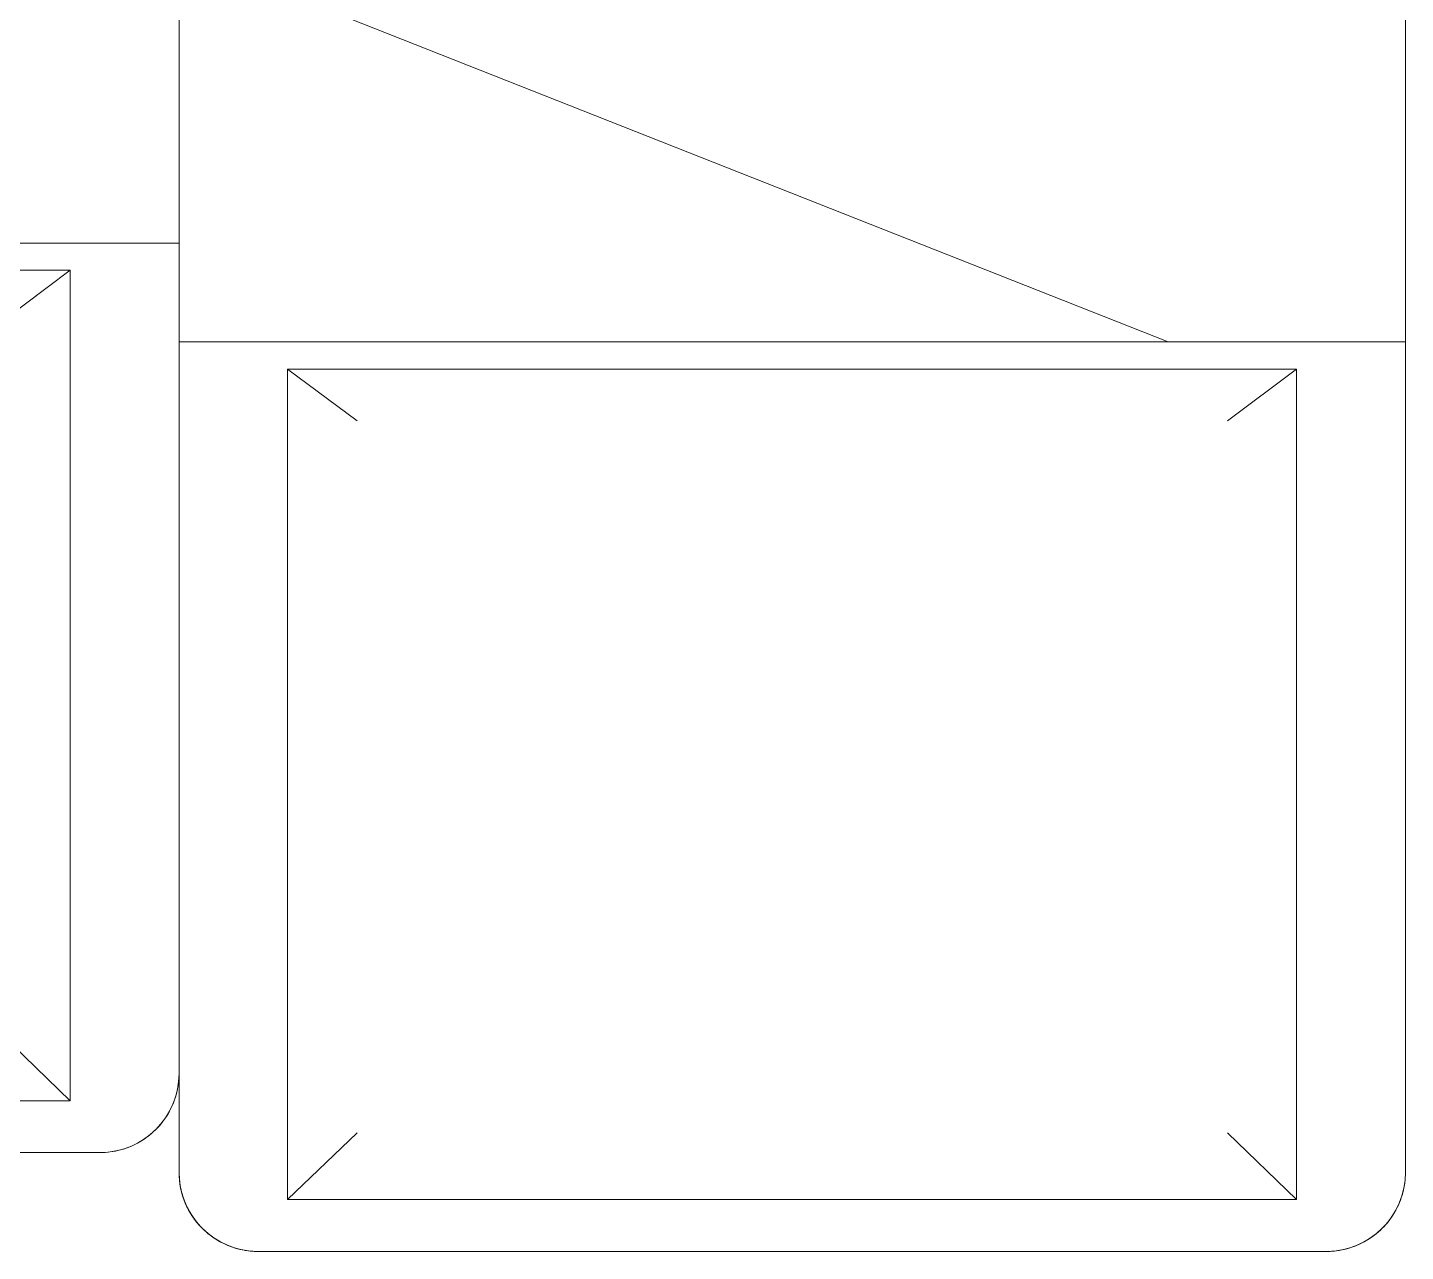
# Model space of a CAD drawing. Header units: millimetres. Extents: x 81382 to 274764, y -8553 to 29000.
# Drawn here: x 123497 to 124194, y 2730 to 3349 of the extents above; entities that cross this region are included whole.
import ezdxf

# ---------------------------------------------------------------- set-up
doc = ezdxf.new("R2010")
doc.units = ezdxf.units.MM
doc.layers.add('I-FURN-1', color=7, linetype='Continuous', lineweight=9, true_color=0xf0f0f0)

# ---------------------------------------------------------------- blocks, each defined once
blk = doc.blocks.new('Bed - Small Sizes - 1_118-V39-План размещения напольных электротехнических лючков и розеток 3 этажа в осях 23-33')
at = {"layer": 'I-FURN-1'}
for p, q in [((247.33, 0), (-292.67, 0)), ((-292.67, 0), (247.33, 0)), ((247.33, 0), (-292.67, 0)), ((-292.67, 0), (247.33, 0)), ((-277.54, -26.21), (-242.67, -60)), ((232.46, -26.21), (-277.54, -26.21)), ((-277.54, -26.21), (-277.54, -446.21)), ((232.46, -26.21), (-277.54, -26.21)), ((-277.54, -26.21), (-277.54, -446.21)), ((232.46, -26.21), (197.33, -60)), ((232.46, -446.21), (232.46, -26.21)), ((232.46, -446.21), (232.46, -26.21)), ((-332.67, -40), (-332.67, -460)), ((-332.67, -460), (-332.67, -40)), ((-332.67, -40), (-332.67, -460)), ((-332.67, -460), (-332.67, -40)), ((287.33, -460), (287.33, -40)), ((287.33, -40), (287.33, -90)), ((287.33, -90), (287.33, -40)), ((287.33, -40), (287.33, -90)), ((287.33, -90), (287.33, -460)), ((287.33, -510), (287.33, -90)), ((287.33, -90), (287.33, -510)), ((-277.54, -446.21), (-242.67, -420)), ((232.46, -446.21), (197.33, -420)), ((-277.54, -446.21), (232.46, -446.21)), ((-277.54, -446.21), (232.46, -446.21)), ((-332.67, -460), (-212.67, -460)), ((-212.67, -460), (-332.67, -460)), ((-332.67, -460), (-332.67, -1510)), ((-332.67, -1510), (-332.67, -460)), ((-332.67, -460), (-212.67, -460)), ((-212.67, -460), (287.33, -460)), ((287.33, -460), (-212.67, -460)), ((287.33, -460), (-212.67, -460)), ((-212.67, -460), (287.33, -657.68)), ((287.33, -657.68), (-212.67, -460)), ((-212.67, -460), (287.33, -460)), ((-212.67, -460), (287.33, -657.68)), ((-212.67, -460), (287.33, -460)), ((287.33, -657.68), (287.33, -460)), ((287.33, -460), (287.33, -510)), ((287.33, -510), (287.33, -657.68)), ((287.33, -657.68), (287.33, -510)), ((287.33, -510), (287.33, -657.68))]:
    blk.add_line(p, q, dxfattribs=at)
for centre, start, end in [((-292.67, -40), 90, 180), ((-292.67, -40), 90, 105), ((247.33, -40), 360, 90), ((247.33, -40), 45, 90), ((-292.67, -40), 90, 180), ((-292.67, -40), 90, 135), ((-292.67, -40), 120, 135), ((-292.67, -40), 105, 120), ((247.33, -40), 75, 90), ((247.33, -40), 0, 90), ((247.33, -40), 0, 75), ((-292.67, -40), 135, 165), ((-292.67, -40), 135, 150), ((247.33, -40), 0, 45), ((-292.67, -40), 150, 165), ((-292.67, -40), 165, 180), ((-292.67, -40), 165, 180)]:
    blk.add_arc(centre, 40, start, end, dxfattribs=at)
blk = doc.blocks.new('Bed - Small Sizes - Single 5-V40-План размещения напольных электротехнических лючков и розеток 3 этажа в осях 23-33')
at = {"layer": 'I-FURN-1'}
for p, q in [((247.33, 0), (-292.67, 0)), ((-292.67, 0), (247.33, 0)), ((247.33, 0), (-292.67, 0)), ((-292.67, 0), (247.33, 0)), ((-277.54, -26.21), (-242.67, -60)), ((232.46, -26.21), (-277.54, -26.21)), ((-277.54, -26.21), (-277.54, -446.21)), ((232.46, -26.21), (-277.54, -26.21)), ((-277.54, -26.21), (-277.54, -446.21)), ((-332.67, -40), (-332.67, -410)), ((-332.67, -460), (-332.67, -40)), ((-332.67, -40), (-332.67, -460)), ((-332.67, -460), (-332.67, -40)), ((-332.67, -410), (-332.67, -460)), ((-277.54, -446.21), (-242.67, -420)), ((-277.54, -446.21), (232.46, -446.21)), ((-277.54, -446.21), (232.46, -446.21)), ((-332.67, -460), (-212.67, -460)), ((-212.67, -460), (-332.67, -460)), ((-332.67, -460), (-332.67, -607.68)), ((-332.67, -607.68), (-332.67, -460)), ((-332.67, -460), (-212.67, -460))]:
    blk.add_line(p, q, dxfattribs=at)
for start, end in [(90, 180), (90, 180), (90, 180), (105, 150), (90, 105), (150, 180)]:
    blk.add_arc((-292.67, -40), 40, start, end, dxfattribs=at)

msp = doc.modelspace()

# ---------------------------------------------------------------- block references
at = {"layer": 'I-FURN-1', "rotation": 180}
for name, p in [('Bed - Small Sizes - 1_118-V39-План размещения напольных электротехнических лючков и розеток 3 этажа в осях 23-33', (123861.12, 2730.17)), ('Bed - Small Sizes - Single 5-V40-План размещения напольных электротехнических лючков и розеток 3 этажа в осях 23-33', (123241.12, 2780.17))]:
    msp.add_blockref(name, p, dxfattribs=at)

doc.saveas('drawing.dxf')
